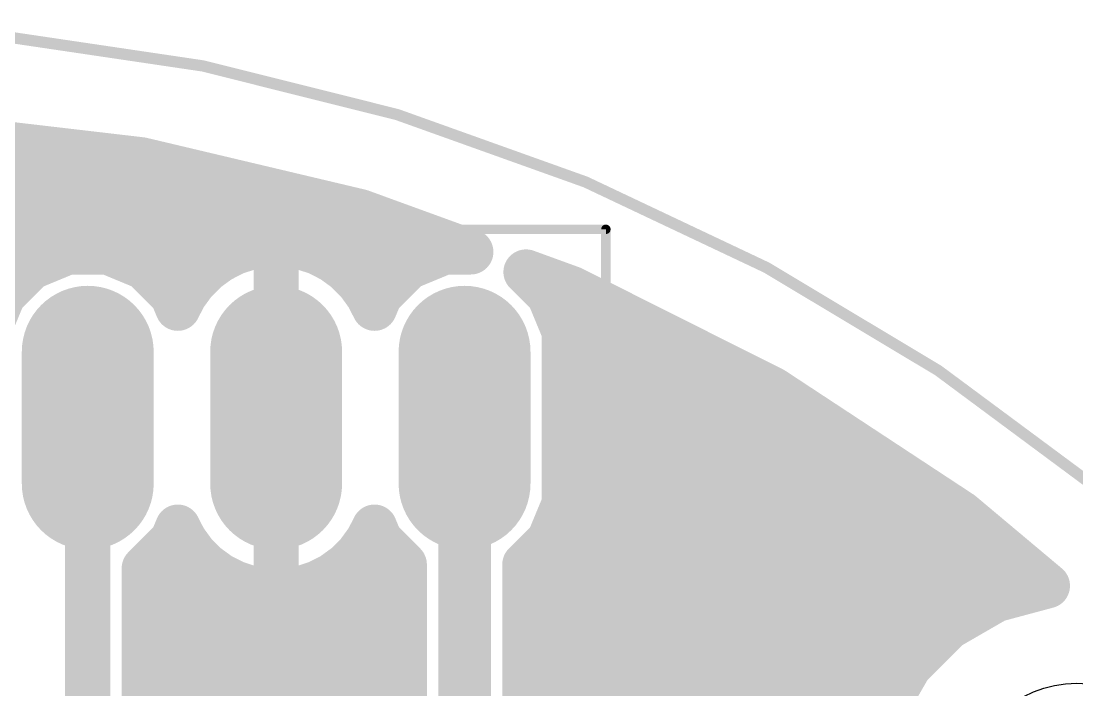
# Model space of a CAD drawing. Extents: x 30.8 to 86, y 18.1 to 73.3.
# Drawn here: x 61.33 to 75.56, y 64.28 to 73.29 of the extents above; entities that cross this region are included whole.
import ezdxf

# ---------------------------------------------------------------- set-up
doc = ezdxf.new("R2010")
doc.units = 0
for name, color, linetype in [('16', 132, 'CONTINUOUS'), ('17', 110, 'CONTINUOUS'), ('20', 31, 'CONTINUOUS'), ('21', 253, 'CONTINUOUS')]:
    doc.layers.add(name, color=color, linetype=linetype)

# ---------------------------------------------------------------- blocks, each defined once
blk = doc.blocks.new('LONGP100')
at = {"const_width": 1}
blk.add_lwpolyline([(-0.5, 0), (0.5, 0)], dxfattribs=at)
at = {"const_width": 0.5}
for points in [[(-0.5, 0.25, 1), (-0.5, -0.25)], [(0.5, -0.25, 1), (0.5, 0.25)]]:
    blk.add_lwpolyline(points, format="xyb", dxfattribs=at)

msp = doc.modelspace()

# ---------------------------------------------------------------- linework, layer by layer
at = {"layer": '16'}
for points, const_width in [([(59.9375, 71.7743), (62.952, 71.422)], 0.6096), ([(53.4711, 71.3232), (63.3688, 71.3232)], 0.6096), ([(62.952, 71.422), (65.9051, 70.7221)], 0.6096), ([(65.9051, 70.7221), (67.394, 70.1802)], 0.6096), ([(50.9115, 70.7136), (65.9285, 70.7136)], 0.6096), ([(61.9622, 70.1802), (61.4674, 69.9753)], 0.6096), ([(62.4978, 70.1802), (61.9622, 70.1802)], 0.6096), ([(62.9926, 69.9753), (62.4978, 70.1802)], 0.6096), ([(64.2142, 70.1757), (64.0112, 70.0723)], 0.6096), ([(64.431, 70.2461), (64.2142, 70.1757)], 0.6096), ([(64.6561, 70.2818), (64.431, 70.2461)], 0.6096), ([(64.77, 70.2818), (64.6561, 70.2818)], 0.6096), ([(64.8839, 70.2818), (64.77, 70.2818)], 0.6096), ([(64.77, 70.2818), (64.77, 67.945)], 0.6096), ([(64.77, 67.945), (64.77, 70.2818)], 0.6096), ([(65.109, 70.2461), (64.8839, 70.2818)], 0.6096), ([(65.3258, 70.1757), (65.109, 70.2461)], 0.6096), ([(65.5288, 70.0723), (65.3258, 70.1757)], 0.6096), ([(67.0422, 70.1802), (66.5474, 69.9753)], 0.6096), ([(67.394, 70.1802), (67.0422, 70.1802)], 0.6096), ([(60.1417, 70.104), (61.7783, 70.104)], 0.6096), ([(62.6817, 70.104), (64.0735, 70.104)], 0.6096), ([(64.0112, 70.0723), (63.8268, 69.9383)], 0.6096), ([(64.77, 70.104), (64.77, 70.104)], 0.6096), ([(65.4665, 70.104), (66.8583, 70.104)], 0.6096), ([(65.7132, 69.9383), (65.5288, 70.0723)], 0.6096), ([(61.4674, 69.9753), (61.0887, 69.5966)], 0.6096), ([(63.3713, 69.5966), (62.9926, 69.9753)], 0.6096), ([(63.8268, 69.9383), (63.6657, 69.7772)], 0.6096), ([(65.8743, 69.7772), (65.7132, 69.9383)], 0.6096), ([(66.5474, 69.9753), (66.1687, 69.5966)], 0.6096), ([(68.4513, 69.5966), (68.1386, 69.9092)], 0.6096), ([(68.1386, 69.9092), (68.7571, 69.6841)], 0.6096), ([(63.6657, 69.7772), (63.5317, 69.5928)], 0.6096), ([(66.0083, 69.5928), (65.8743, 69.7772)], 0.6096), ([(61.0887, 69.5966), (60.96, 69.2857)], 0.6096), ([(63.4441, 69.4208), (63.3713, 69.5966)], 0.6096), ([(63.5317, 69.5928), (63.4441, 69.4208)], 0.6096), ([(66.0959, 69.4208), (66.0083, 69.5928)], 0.6096), ([(66.1687, 69.5966), (66.0959, 69.4208)], 0.6096), ([(68.6562, 69.1018), (68.4513, 69.5966)], 0.6096), ([(68.7571, 69.6841), (71.4693, 68.322)], 0.6096), ([(60.8736, 69.4944), (61.0464, 69.4944)], 0.6096), ([(63.4136, 69.4944), (63.4816, 69.4944)], 0.6096), ([(64.77, 69.4944), (64.77, 69.4944)], 0.6096), ([(66.0584, 69.4944), (66.1264, 69.4944)], 0.6096), ([(68.4936, 69.4944), (69.1347, 69.4944)], 0.6096), ([(68.6562, 66.7882), (68.6562, 69.1018)], 0.6096), ([(64.77, 68.8848), (64.77, 68.8848)], 0.6096), ([(68.6562, 68.8848), (70.3485, 68.8848)], 0.6096), ([(71.4693, 68.322), (74.0049, 66.6542)], 0.6096), ([(64.77, 68.2752), (64.77, 68.2752)], 0.6096), ([(68.6562, 68.2752), (71.5403, 68.2752)], 0.6096), ([(62.23, 67.945), (62.23, 60.96)], 0.6096), ([(64.77, 65.6082), (64.77, 67.945)], 0.6096), ([(64.77, 67.945), (64.77, 67.945)], 0.6096), ([(64.77, 67.945), (64.77, 65.6082)], 0.6096), ([(64.77, 67.945), (64.77, 67.945)], 0.6096), ([(67.31, 67.945), (67.31, 60.96)], 0.7112), ([(64.77, 67.6656), (64.77, 67.6656)], 0.6096), ([(68.6562, 67.6656), (72.4672, 67.6656)], 0.6096), ([(64.77, 67.056), (64.77, 67.056)], 0.6096), ([(68.6562, 67.056), (73.3941, 67.056)], 0.6096), ([(68.4513, 66.2934), (68.6562, 66.7882)], 0.6096), ([(74.0049, 66.6542), (75.1674, 65.6788)], 0.6096), ([(63.3713, 66.2934), (63.4441, 66.4692)], 0.6096), ([(63.4441, 66.4692), (63.5317, 66.2972)], 0.6096), ([(66.0083, 66.2972), (66.0959, 66.4692)], 0.6096), ([(66.0959, 66.4692), (66.1687, 66.2934)], 0.6096), ([(63.4346, 66.4464), (63.4557, 66.4464)], 0.6096), ([(64.77, 66.4464), (64.77, 66.4464)], 0.6096), ([(66.0843, 66.4464), (66.1054, 66.4464)], 0.6096), ([(68.5146, 66.4464), (74.2526, 66.4464)], 0.6096), ([(62.9926, 65.9147), (63.3713, 66.2934)], 0.6096), ([(63.5317, 66.2972), (63.6657, 66.1128)], 0.6096), ([(65.8743, 66.1128), (66.0083, 66.2972)], 0.6096), ([(66.1687, 66.2934), (66.4972, 65.965)], 0.6096), ([(68.1228, 65.965), (68.4513, 66.2934)], 0.6096), ([(63.6657, 66.1128), (63.8268, 65.9517)], 0.6096), ([(65.7132, 65.9517), (65.8743, 66.1128)], 0.6096), ([(62.992, 65.9145), (62.9926, 65.9147)], 0.6096), ([(62.992, 62.6842), (62.992, 65.9145)], 0.6096), ([(63.8268, 65.9517), (64.0112, 65.8177)], 0.6096), ([(65.5288, 65.8177), (65.7132, 65.9517)], 0.6096), ([(66.4972, 65.965), (66.4972, 62.6334)], 0.6096), ([(68.1228, 62.6334), (68.1228, 65.965)], 0.6096), ([(62.992, 65.8368), (63.9849, 65.8368)], 0.6096), ([(64.0112, 65.8177), (64.2142, 65.7143)], 0.6096), ([(64.77, 65.8368), (64.77, 65.8368)], 0.6096), ([(65.3258, 65.7143), (65.5288, 65.8177)], 0.6096), ([(65.5551, 65.8368), (66.4972, 65.8368)], 0.6096), ([(68.1228, 65.8368), (74.9791, 65.8368)], 0.6096), ([(64.2142, 65.7143), (64.431, 65.6439)], 0.6096), ([(64.431, 65.6439), (64.6561, 65.6082)], 0.6096), ([(64.6561, 65.6082), (64.77, 65.6082)], 0.6096), ([(64.77, 65.6082), (64.8839, 65.6082)], 0.6096), ([(64.8839, 65.6082), (65.109, 65.6439)], 0.6096), ([(65.109, 65.6439), (65.3258, 65.7143)], 0.6096), ([(75.1674, 65.6788), (74.4762, 65.4936)], 0.6096), ([(74.4762, 65.4936), (73.833, 65.1222)], 0.6096), ([(62.992, 65.2272), (66.4972, 65.2272)], 0.6096), ([(68.1228, 65.2272), (74.0149, 65.2272)], 0.6096), ([(73.833, 65.1222), (73.3078, 64.597)], 0.6096), ([(62.992, 64.6176), (66.4972, 64.6176)], 0.6096), ([(68.1228, 64.6176), (73.3284, 64.6176)], 0.6096), ([(73.3078, 64.597), (72.9364, 63.9538)], 0.6096), ([(62.992, 64.008), (66.4972, 64.008)], 0.6096), ([(68.1228, 64.008), (72.9677, 64.008)], 0.6096)]:
    msp.add_lwpolyline(points, dxfattribs=dict(at, const_width=const_width))
for points, const_width in [([(62.9871, 71.5703, 1), (62.9168, 71.2737)], 0.3048), ([(62.9343, 71.2706, 1), (62.9696, 71.5734)], 0.3048), ([(63.3688, 71.1708, 1), (63.3688, 71.4756)], 0.3048), ([(65.9573, 70.8653, 1), (65.853, 70.5789)], 0.3048), ([(65.87, 70.5738, 1), (65.9403, 70.8704)], 0.3048), ([(65.9285, 70.5612, 1), (65.9285, 70.866)], 0.3048), ([(61.9622, 70.3326, 1), (61.9622, 70.0278)], 0.3048), ([(62.0205, 70.0394, 1), (61.9039, 70.321)], 0.3048), ([(62.5561, 70.321, 1), (62.4395, 70.0394)], 0.3048), ([(62.4978, 70.0278, 1), (62.4978, 70.3326)], 0.3048), ([(64.1671, 70.3207, 1), (64.2613, 70.0308)], 0.3048), ([(64.2834, 70.0399, 1), (64.145, 70.3115)], 0.3048), ([(64.4071, 70.3967, 1), (64.4548, 70.0956)], 0.3048), ([(64.4781, 70.1012, 1), (64.3839, 70.3911)], 0.3048), ([(64.6561, 70.4342, 1), (64.6561, 70.1294)], 0.3048), ([(64.77, 70.4342, 1), (64.77, 70.1294)], 0.3048), ([(64.9224, 70.2818, 1), (64.6176, 70.2818)], 0.3048), ([(64.9224, 70.2818, 1), (64.6176, 70.2818)], 0.3048), ([(64.6799, 70.1313, 1), (64.6322, 70.4323)], 0.3048), ([(64.9078, 70.4323, 1), (64.8601, 70.1313)], 0.3048), ([(64.77, 70.1294, 1), (64.77, 70.4342)], 0.3048), ([(64.8839, 70.1294, 1), (64.8839, 70.4342)], 0.3048), ([(65.1561, 70.3911, 1), (65.0619, 70.1012)], 0.3048), ([(65.0852, 70.0956, 1), (65.1329, 70.3967)], 0.3048), ([(65.395, 70.3115, 1), (65.2566, 70.0399)], 0.3048), ([(65.2787, 70.0308, 1), (65.3729, 70.3207)], 0.3048), ([(67.0422, 70.3326, 1), (67.0422, 70.0278)], 0.3048), ([(67.1005, 70.0394, 1), (66.9839, 70.321)], 0.3048), ([(67.3419, 70.037, 1), (67.4461, 70.3234)], 0.3048), ([(67.394, 70.0278, 1), (67.394, 70.3326)], 0.3048), ([(61.7783, 69.9516, 1), (61.7783, 70.2564)], 0.3048), ([(62.6817, 70.2564, 1), (62.6817, 69.9516)], 0.3048), ([(63.942, 70.2081, 1), (64.0804, 69.9365)], 0.3048), ([(64.1008, 69.949, 1), (63.9216, 70.1956)], 0.3048), ([(64.0735, 69.9516, 1), (64.0735, 70.2564)], 0.3048), ([(64.77, 70.2564, 1), (64.77, 69.9516)], 0.3048), ([(64.77, 69.9516, 1), (64.77, 70.2564)], 0.3048), ([(65.4665, 70.2564, 1), (65.4665, 69.9516)], 0.3048), ([(65.6184, 70.1956, 1), (65.4392, 69.949)], 0.3048), ([(65.4596, 69.9365, 1), (65.598, 70.2081)], 0.3048), ([(66.8583, 69.9516, 1), (66.8583, 70.2564)], 0.3048), ([(61.4091, 70.116, 1), (61.5258, 69.8345)], 0.3048), ([(61.5752, 69.8675, 1), (61.3597, 70.083)], 0.3048), ([(63.1003, 70.083, 1), (62.8848, 69.8675)], 0.3048), ([(62.9342, 69.8345, 1), (63.0509, 70.116)], 0.3048), ([(63.7372, 70.0616, 1), (63.9164, 69.815)], 0.3048), ([(63.9346, 69.8306, 1), (63.7191, 70.0461)], 0.3048), ([(65.8209, 70.0461, 1), (65.6054, 69.8306)], 0.3048), ([(65.6236, 69.815, 1), (65.8028, 70.0616)], 0.3048), ([(66.4891, 70.116, 1), (66.6058, 69.8345)], 0.3048), ([(66.6552, 69.8675, 1), (66.4397, 70.083)], 0.3048), ([(68.1908, 70.0524, 1), (68.0865, 69.7659)], 0.3048), ([(68.2464, 70.0169, 1), (68.0309, 69.8014)], 0.3048), ([(63.5579, 69.8849, 1), (63.7734, 69.6694)], 0.3048), ([(63.789, 69.6876, 1), (63.5424, 69.8668)], 0.3048), ([(65.9976, 69.8668, 1), (65.751, 69.6876)], 0.3048), ([(65.7666, 69.6694, 1), (65.9821, 69.8849)], 0.3048), ([(61.2295, 69.5382, 1), (60.9479, 69.6549)], 0.3048), ([(63.512, 69.6549, 1), (63.2305, 69.5382)], 0.3048), ([(63.6675, 69.5236, 1), (63.3959, 69.662)], 0.3048), ([(66.1441, 69.662, 1), (65.8725, 69.5236)], 0.3048), ([(66.3095, 69.5382, 1), (66.0279, 69.6549)], 0.3048), ([(68.592, 69.6549, 1), (68.3105, 69.5382)], 0.3048), ([(68.8255, 69.8203, 1), (68.6887, 69.5479)], 0.3048), ([(68.705, 69.5409, 1), (68.8092, 69.8273)], 0.3048), ([(60.981, 69.7043, 1), (61.1965, 69.4888)], 0.3048), ([(61.0464, 69.342, 1), (61.0464, 69.6468)], 0.3048), ([(63.4136, 69.6468, 1), (63.4136, 69.342)], 0.3048), ([(63.2635, 69.4888, 1), (63.479, 69.7043)], 0.3048), ([(63.4084, 69.6824, 1), (63.655, 69.5032)], 0.3048), ([(63.4816, 69.342, 1), (63.4816, 69.6468)], 0.3048), ([(64.77, 69.6468, 1), (64.77, 69.342)], 0.3048), ([(64.77, 69.342, 1), (64.77, 69.6468)], 0.3048), ([(65.885, 69.5032, 1), (66.1316, 69.6824)], 0.3048), ([(66.0584, 69.6468, 1), (66.0584, 69.342)], 0.3048), ([(66.061, 69.7043, 1), (66.2765, 69.4888)], 0.3048), ([(66.1264, 69.342, 1), (66.1264, 69.6468)], 0.3048), ([(68.4936, 69.6468, 1), (68.4936, 69.342)], 0.3048), ([(68.3435, 69.4888, 1), (68.559, 69.7043)], 0.3048), ([(69.1347, 69.342, 1), (69.1347, 69.6468)], 0.3048), ([(63.3083, 69.4899, 1), (63.5799, 69.3516)], 0.3048), ([(63.3033, 69.3624, 1), (63.5849, 69.4791)], 0.3048), ([(65.9551, 69.4791, 1), (66.2367, 69.3624)], 0.3048), ([(65.9601, 69.3516, 1), (66.2317, 69.4899)], 0.3048), ([(68.8086, 69.1018, 1), (68.5038, 69.1018)], 0.3048), ([(64.77, 69.0372, 1), (64.77, 68.7324)], 0.3048), ([(64.77, 68.7324, 1), (64.77, 69.0372)], 0.3048), ([(68.6562, 69.0372, 1), (68.6562, 68.7324)], 0.3048), ([(68.5154, 69.0435, 1), (68.797, 69.1601)], 0.3048), ([(70.3485, 68.7324, 1), (70.3485, 69.0372)], 0.3048), ([(71.553, 68.4493, 1), (71.3855, 68.1946)], 0.3048), ([(71.4009, 68.1858, 1), (71.5376, 68.4582)], 0.3048), ([(64.77, 68.4276, 1), (64.77, 68.1228)], 0.3048), ([(64.77, 68.1228, 1), (64.77, 68.4276)], 0.3048), ([(68.6562, 68.4276, 1), (68.6562, 68.1228)], 0.3048), ([(71.5403, 68.1228, 1), (71.5403, 68.4276)], 0.3048), ([(62.3824, 67.945, 1), (62.0776, 67.945)], 0.3048), ([(64.9224, 67.945, 1), (64.6176, 67.945)], 0.3048), ([(64.77, 68.0974, 1), (64.77, 67.7926)], 0.3048), ([(64.9224, 67.945, 1), (64.6176, 67.945)], 0.3048), ([(64.77, 68.0974, 1), (64.77, 67.7926)], 0.3048), ([(64.77, 67.7926, 1), (64.77, 68.0974)], 0.3048), ([(64.77, 67.7926, 1), (64.77, 68.0974)], 0.3048), ([(67.4878, 67.945, 1), (67.1322, 67.945)], 0.3556), ([(64.6176, 67.945, 1), (64.9224, 67.945)], 0.3048), ([(64.6176, 67.945, 1), (64.9224, 67.945)], 0.3048), ([(64.77, 67.818, 1), (64.77, 67.5132)], 0.3048), ([(64.77, 67.5132, 1), (64.77, 67.818)], 0.3048), ([(68.6562, 67.818, 1), (68.6562, 67.5132)], 0.3048), ([(72.4672, 67.5132, 1), (72.4672, 67.818)], 0.3048), ([(64.77, 67.2084, 1), (64.77, 66.9036)], 0.3048), ([(64.77, 66.9036, 1), (64.77, 67.2084)], 0.3048), ([(68.6562, 67.2084, 1), (68.6562, 66.9036)], 0.3048), ([(73.3941, 66.9036, 1), (73.3941, 67.2084)], 0.3048), ([(68.797, 66.7299, 1), (68.5154, 66.8465)], 0.3048), ([(68.5038, 66.7882, 1), (68.8086, 66.7882)], 0.3048), ([(74.1029, 66.771, 1), (73.907, 66.5375)], 0.3048), ([(73.9212, 66.5269, 1), (74.0887, 66.7815)], 0.3048), ([(63.5799, 66.5384, 1), (63.3083, 66.4001)], 0.3048), ([(63.5849, 66.4109, 1), (63.3033, 66.5276)], 0.3048), ([(66.2367, 66.5276, 1), (65.9551, 66.4109)], 0.3048), ([(66.2317, 66.4001, 1), (65.9601, 66.5384)], 0.3048), ([(63.4346, 66.5988, 1), (63.4346, 66.294)], 0.3048), ([(63.4557, 66.294, 1), (63.4557, 66.5988)], 0.3048), ([(64.77, 66.5988, 1), (64.77, 66.294)], 0.3048), ([(64.77, 66.294, 1), (64.77, 66.5988)], 0.3048), ([(66.0843, 66.5988, 1), (66.0843, 66.294)], 0.3048), ([(66.1054, 66.294, 1), (66.1054, 66.5988)], 0.3048), ([(68.5146, 66.5988, 1), (68.5146, 66.294)], 0.3048), ([(74.2526, 66.294, 1), (74.2526, 66.5988)], 0.3048), ([(63.2305, 66.3518, 1), (63.512, 66.2351)], 0.3048), ([(63.479, 66.1857, 1), (63.2635, 66.4012)], 0.3048), ([(63.655, 66.3868, 1), (63.4084, 66.2076)], 0.3048), ([(63.3959, 66.228, 1), (63.6675, 66.3664)], 0.3048), ([(65.8725, 66.3664, 1), (66.1441, 66.228)], 0.3048), ([(66.1316, 66.2076, 1), (65.885, 66.3868)], 0.3048), ([(66.2765, 66.4012, 1), (66.061, 66.1857)], 0.3048), ([(66.0279, 66.2351, 1), (66.3095, 66.3518)], 0.3048), ([(68.3105, 66.3518, 1), (68.592, 66.2351)], 0.3048), ([(68.559, 66.1857, 1), (68.3435, 66.4012)], 0.3048), ([(63.7734, 66.2206, 1), (63.5579, 66.0051)], 0.3048), ([(63.5424, 66.0232, 1), (63.789, 66.2024)], 0.3048), ([(65.751, 66.2024, 1), (65.9976, 66.0232)], 0.3048), ([(65.9821, 66.0051, 1), (65.7666, 66.2206)], 0.3048), ([(63.1444, 65.9145, 1), (62.8396, 65.9145)], 0.3048), ([(62.934, 66.0555, 1), (63.0499, 65.7736)], 0.3048), ([(63.0505, 65.7738, 1), (62.9346, 66.0557)], 0.3048), ([(63.9164, 66.075, 1), (63.7372, 65.8284)], 0.3048), ([(63.7191, 65.8439, 1), (63.9346, 66.0594)], 0.3048), ([(65.6054, 66.0594, 1), (65.8209, 65.8439)], 0.3048), ([(65.8028, 65.8284, 1), (65.6236, 66.075)], 0.3048), ([(66.6496, 65.965, 1), (66.3448, 65.965)], 0.3048), ([(66.3894, 65.8572, 1), (66.605, 66.0728)], 0.3048), ([(68.015, 66.0728, 1), (68.2306, 65.8572)], 0.3048), ([(68.2752, 65.965, 1), (67.9704, 65.965)], 0.3048), ([(62.992, 65.9892, 1), (62.992, 65.6844)], 0.3048), ([(62.8848, 66.0225, 1), (63.1003, 65.807)], 0.3048), ([(64.0804, 65.9535, 1), (63.942, 65.6819)], 0.3048), ([(63.9216, 65.6944, 1), (64.1008, 65.941)], 0.3048), ([(63.9849, 65.6844, 1), (63.9849, 65.9892)], 0.3048), ([(64.77, 65.9892, 1), (64.77, 65.6844)], 0.3048), ([(64.77, 65.6844, 1), (64.77, 65.9892)], 0.3048), ([(65.4392, 65.941, 1), (65.6184, 65.6944)], 0.3048), ([(65.5551, 65.9892, 1), (65.5551, 65.6844)], 0.3048), ([(65.598, 65.6819, 1), (65.4596, 65.9535)], 0.3048), ([(66.4972, 65.6844, 1), (66.4972, 65.9892)], 0.3048), ([(68.1228, 65.9892, 1), (68.1228, 65.6844)], 0.3048), ([(74.9791, 65.6844, 1), (74.9791, 65.9892)], 0.3048), ([(64.2613, 65.8592, 1), (64.1671, 65.5693)], 0.3048), ([(64.145, 65.5785, 1), (64.2834, 65.8501)], 0.3048), ([(64.4548, 65.7944, 1), (64.4071, 65.4933)], 0.3048), ([(64.3839, 65.4989, 1), (64.4781, 65.7888)], 0.3048), ([(64.6561, 65.7606, 1), (64.6561, 65.4558)], 0.3048), ([(64.77, 65.7606, 1), (64.77, 65.4558)], 0.3048), ([(64.6322, 65.4577, 1), (64.6799, 65.7587)], 0.3048), ([(64.8601, 65.7587, 1), (64.9078, 65.4577)], 0.3048), ([(64.77, 65.4558, 1), (64.77, 65.7606)], 0.3048), ([(64.8839, 65.4558, 1), (64.8839, 65.7606)], 0.3048), ([(65.0619, 65.7888, 1), (65.1561, 65.4989)], 0.3048), ([(65.1329, 65.4933, 1), (65.0852, 65.7944)], 0.3048), ([(65.2566, 65.8501, 1), (65.395, 65.5785)], 0.3048), ([(65.3729, 65.5693, 1), (65.2787, 65.8592)], 0.3048), ([(75.0695, 65.562, 1), (75.2654, 65.7955)], 0.3048), ([(75.2069, 65.5316, 1), (75.128, 65.826)], 0.3048), ([(64.6176, 65.6082, 1), (64.9224, 65.6082)], 0.3048), ([(64.6176, 65.6082, 1), (64.9224, 65.6082)], 0.3048), ([(74.4368, 65.6408, 1), (74.5157, 65.3464)], 0.3048), ([(74.5524, 65.3616, 1), (74.4, 65.6255)], 0.3048), ([(62.992, 65.3796, 1), (62.992, 65.0748)], 0.3048), ([(66.4972, 65.0748, 1), (66.4972, 65.3796)], 0.3048), ([(68.1228, 65.3796, 1), (68.1228, 65.0748)], 0.3048), ([(74.0149, 65.0748, 1), (74.0149, 65.3796)], 0.3048), ([(73.7568, 65.2542, 1), (73.9092, 64.9902)], 0.3048), ([(73.9408, 65.0144, 1), (73.7252, 65.23)], 0.3048), ([(62.992, 64.77, 1), (62.992, 64.4652)], 0.3048), ([(66.4972, 64.4652, 1), (66.4972, 64.77)], 0.3048), ([(68.1228, 64.77, 1), (68.1228, 64.4652)], 0.3048), ([(73.3284, 64.4652, 1), (73.3284, 64.77)], 0.3048), ([(73.2, 64.7048, 1), (73.4156, 64.4892)], 0.3048), ([(73.4398, 64.5208, 1), (73.1758, 64.6732)], 0.3048), ([(62.992, 64.1604, 1), (62.992, 63.8556)], 0.3048), ([(66.4972, 63.8556, 1), (66.4972, 64.1604)], 0.3048), ([(68.1228, 64.1604, 1), (68.1228, 63.8556)], 0.3048), ([(72.9677, 63.8556, 1), (72.9677, 64.1604)], 0.3048)]:
    msp.add_lwpolyline(points, format="xyb", dxfattribs=dict(at, const_width=const_width))
at = {"layer": '20', "const_width": 0.1524}
msp.add_lwpolyline([(58.42, 18.2245, 1), (58.42, 73.2155, 1), (58.42, 18.2245)], format="xyb", dxfattribs=at)
at = {"layer": '20'}
msp.add_circle((75.565, 62.865), 1.5, dxfattribs=at)
at = {"layer": '21', "const_width": 0.127}
for points in [[(48.26, 70.485), (69.215, 70.485)], [(69.215, 70.485), (69.215, 54.61)]]:
    msp.add_lwpolyline(points, dxfattribs=at)
at = {"layer": '21', "const_width": 0.0635}
for points in [[(69.2468, 70.485, 1), (69.1833, 70.485)], [(69.215, 70.4532, 1), (69.215, 70.5168)]]:
    msp.add_lwpolyline(points, format="xyb", dxfattribs=at)

# ---------------------------------------------------------------- block references
at = {"layer": '17', "xscale": 1.778, "yscale": 1.778, "rotation": 270}
for p in [(62.23, 67.945), (62.23, 67.945), (64.77, 67.945), (64.77, 67.945), (67.31, 67.945), (67.31, 67.945)]:
    msp.add_blockref('LONGP100', p, dxfattribs=at)

doc.saveas('drawing.dxf')
